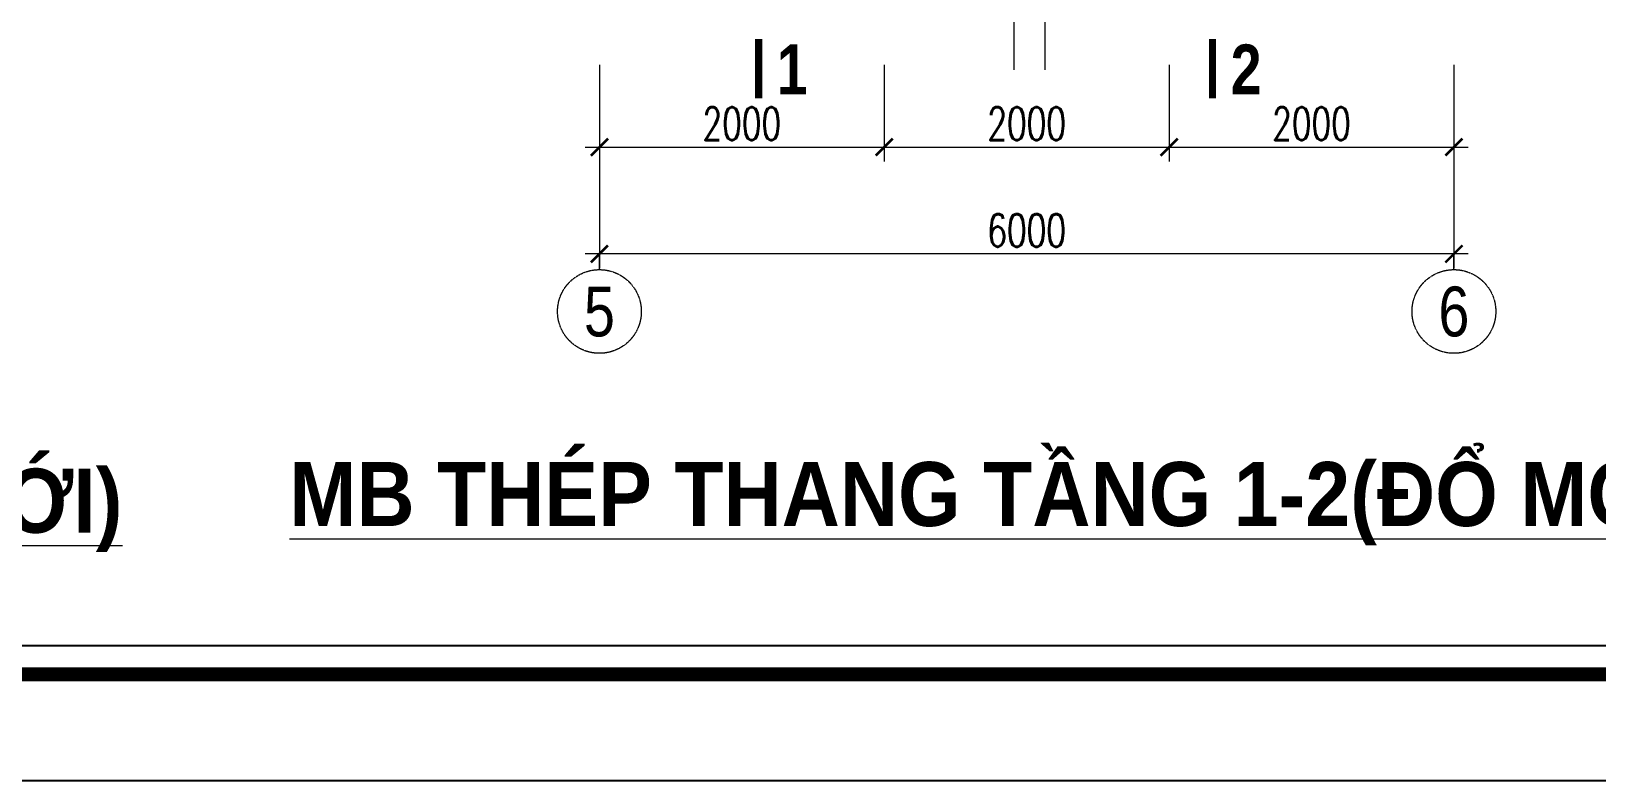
# Model space of a CAD drawing. Header units: millimetres. Extents: x 61738 to 439738, y 60858 to 151243.
# Drawn here: x 169791 to 180783, y 84100 to 89364 of the extents above; entities that cross this region are included whole.
import ezdxf
from ezdxf.enums import TextEntityAlignment as Align

# ---------------------------------------------------------------- set-up
doc = ezdxf.new("R2010")
doc.units = ezdxf.units.MM
doc.linetypes.add('CENTER', pattern=[2, 1.25, -0.25, 0.25, -0.25])
for name, color, linetype, lineweight in [('10-TEXT', 4, 'Continuous', 15), ('6-TRUC', 8, 'CENTER', 9), ('7-HATCH', 8, 'Continuous', 13), ('8-DIM', 8, 'Continuous', 15), ('TEXT', 7, 'Continuous', 25)]:
    doc.layers.add(name, color=color, linetype=linetype, lineweight=lineweight)
doc.layers.add('Khungbo', color=32, linetype='Continuous')
doc.layers.add('KICHTHUOC', color=8, linetype='Continuous')
doc.styles.add('A3 - Text 3.5', font='VnArialH.TTF', dxfattribs={"width": 0.8, "height": 350})
doc.styles.add('A3 - Text 4.5', font='VnArialH-Bold.TTF', dxfattribs={"width": 0.9, "height": 450})
doc.styles.add('A3-Text 2.3', font='vnsimli.shx', dxfattribs={"width": 0.7, "height": 230, "bigfont": 'vn.shx'})
doc.styles.add('A3-Text 3.5', font='VnArialH-Bold.TTF', dxfattribs={"width": 0.8, "height": 350})
doc.dimstyles.new('A3-1-100', dxfattribs={"dimtxt": 200, "dimasz": 120, "dimexe": 100, "dimexo": 0, "dimgap": 50, "dimtad": 1, "dimdec": 0, "dimdsep": 49, "dimtxsty": 'A3-Text 2.3', "dimblk": 'ARCHTICK', "dimcen": 10, "dimdle": 100, "dimclrd": 8, "dimclre": 8, "dimclrt": 2, "dimadec": 0, "dimazin": 2, "dimtfac": 1, "dimtdec": 0, "dimtix": 1, "dimtmove": 1, "dimatfit": 3, "dimldrblk": 'DOT', "dimfxl": 1, "dimtolj": 1, "dimtzin": 0, "dimlwd": -1, "dimlwe": -1, "dimarcsym": 0})

# ---------------------------------------------------------------- blocks, each defined once
blk = doc.blocks.new('CDS12')
at = {"layer": 'Defpoints'}
blk.add_lwpolyline([(91835, 363353), (49835, 363353), (49835, 393053), (91835, 393053)], close=True, dxfattribs=at)
at = {"layer": 'Khungbo', "color": 1, "const_width": 100}
blk.add_lwpolyline([(91094, 364100), (50996, 364100), (50996, 392312), (91094, 392312)], close=True, dxfattribs=at)
at = {"layer": 'Khungbo', "color": 1}
blk.add_lwpolyline([(90894, 364300), (51196, 364300), (51196, 392112), (90894, 392112)], close=True, dxfattribs=at)
blk = doc.blocks.new('_ArchTick')
at = {"color": 0, "linetype": 'ByBlock', "const_width": 0.15}
blk.add_lwpolyline([(-0.5, -0.5), (0.5, 0.5)], dxfattribs=at)
blk = doc.blocks.new('*D778')
at = {"layer": '8-DIM', "color": 8, "ltscale": 100, "transparency": 16777216}
for p, q in [((173780, 89129), (173780, 88450)), ((175780, 89129), (175780, 88450))]:
    blk.add_line(p, q, dxfattribs=at)
at = {"layer": '8-DIM', "color": 8, "linetype": 'ByBlock', "ltscale": 100, "transparency": 16777216}
blk.add_line((173680, 88550), (175880, 88550), dxfattribs=at)
at = {"layer": 'Defpoints', "color": 0, "ltscale": 100, "transparency": 16777216}
for p in [(173780, 89129), (175780, 89129), (175780, 88550)]:
    blk.add_point(p, dxfattribs=at)
at = {"layer": '8-DIM', "color": 8, "ltscale": 100, "transparency": 16777216, "xscale": 120, "yscale": 120, "zscale": 120, "rotation": 180}
blk.add_blockref('_ArchTick', (173780, 88550), dxfattribs=at)
at = {"layer": '8-DIM', "color": 8, "ltscale": 100, "transparency": 16777216, "xscale": 120, "yscale": 120, "zscale": 120}
blk.add_blockref('_ArchTick', (175780, 88550), dxfattribs=at)
at = {"layer": '8-DIM', "color": 2, "ltscale": 100, "transparency": 16777216, "insert": (174780, 88715), "char_height": 230, "attachment_point": 5, "style": 'A3-Text 2.3'}
blk.add_mtext('\\A1;2000', dxfattribs=at)
blk = doc.blocks.new('_Dot')
at = {"color": 0, "linetype": 'ByBlock', "lineweight": -2}
blk.add_line((-0.5, 0), (-1, 0), dxfattribs=at)
at = {"color": 0, "linetype": 'ByBlock', "const_width": 0.5}
blk.add_lwpolyline([(-0.25, 0, 1), (0.25, 0, 1)], format="xyb", close=True, dxfattribs=at)
blk = doc.blocks.new('*D779')
at = {"layer": '8-DIM', "color": 8, "ltscale": 100, "transparency": 16777216}
for p, q in [((175780, 89129), (175780, 88450)), ((177780, 89129), (177780, 88450))]:
    blk.add_line(p, q, dxfattribs=at)
at = {"layer": '8-DIM', "color": 8, "linetype": 'ByBlock', "ltscale": 100, "transparency": 16777216}
blk.add_line((175680, 88550), (177880, 88550), dxfattribs=at)
at = {"layer": 'Defpoints', "color": 0, "ltscale": 100, "transparency": 16777216}
for p in [(175780, 89129), (177780, 89129), (177780, 88550)]:
    blk.add_point(p, dxfattribs=at)
at = {"layer": '8-DIM', "color": 8, "ltscale": 100, "transparency": 16777216, "xscale": 120, "yscale": 120, "zscale": 120, "rotation": 180}
blk.add_blockref('_ArchTick', (175780, 88550), dxfattribs=at)
at = {"layer": '8-DIM', "color": 8, "ltscale": 100, "transparency": 16777216, "xscale": 120, "yscale": 120, "zscale": 120}
blk.add_blockref('_ArchTick', (177780, 88550), dxfattribs=at)
at = {"layer": '8-DIM', "color": 2, "ltscale": 100, "transparency": 16777216, "insert": (176780, 88715), "char_height": 230, "attachment_point": 5, "style": 'A3-Text 2.3'}
blk.add_mtext('\\A1;2000', dxfattribs=at)
blk = doc.blocks.new('*D780')
at = {"layer": '8-DIM', "color": 8, "ltscale": 100, "transparency": 16777216}
for p, q in [((177780, 89129), (177780, 88450)), ((179780, 89129), (179780, 88450))]:
    blk.add_line(p, q, dxfattribs=at)
at = {"layer": '8-DIM', "color": 8, "linetype": 'ByBlock', "ltscale": 100, "transparency": 16777216}
blk.add_line((177680, 88550), (179880, 88550), dxfattribs=at)
at = {"layer": 'Defpoints', "color": 0, "ltscale": 100, "transparency": 16777216}
for p in [(177780, 89129), (179780, 89129), (179780, 88550)]:
    blk.add_point(p, dxfattribs=at)
at = {"layer": '8-DIM', "color": 8, "ltscale": 100, "transparency": 16777216, "xscale": 120, "yscale": 120, "zscale": 120, "rotation": 180}
blk.add_blockref('_ArchTick', (177780, 88550), dxfattribs=at)
at = {"layer": '8-DIM', "color": 8, "ltscale": 100, "transparency": 16777216, "xscale": 120, "yscale": 120, "zscale": 120}
blk.add_blockref('_ArchTick', (179780, 88550), dxfattribs=at)
at = {"layer": '8-DIM', "color": 2, "ltscale": 100, "transparency": 16777216, "insert": (178780, 88715), "char_height": 230, "attachment_point": 5, "style": 'A3-Text 2.3'}
blk.add_mtext('\\A1;2000', dxfattribs=at)
blk = doc.blocks.new('Truc X')
at = {"layer": '6-TRUC', "color": 2}
blk.add_line((0, 0), (0, 150), dxfattribs=at)
blk.add_circle((0, -400), 400, dxfattribs=at)
at = {"layer": '6-TRUC', "color": 2, "style": 'A3 - Text 3.5', "width": 0.8}
blk.add_attdef('1', text='', height=500, dxfattribs=at).set_placement((-13, -400), align=Align.MIDDLE_CENTER)
blk = doc.blocks.new('*D781')
at = {"layer": '8-DIM', "color": 8, "ltscale": 100, "transparency": 16777216}
for p, q in [((173780, 89021), (173780, 87700)), ((179780, 89021), (179780, 87700))]:
    blk.add_line(p, q, dxfattribs=at)
at = {"layer": '8-DIM', "color": 8, "linetype": 'ByBlock', "ltscale": 100, "transparency": 16777216}
blk.add_line((179880, 87800), (173680, 87800), dxfattribs=at)
at = {"layer": 'Defpoints', "color": 0, "ltscale": 100, "transparency": 16777216}
for p in [(173780, 89021), (179780, 89021), (173780, 87800)]:
    blk.add_point(p, dxfattribs=at)
at = {"layer": '8-DIM', "color": 8, "ltscale": 100, "transparency": 16777216, "xscale": 120, "yscale": 120, "zscale": 120, "rotation": 180}
blk.add_blockref('_ArchTick', (173780, 87800), dxfattribs=at)
at = {"layer": '8-DIM', "color": 8, "ltscale": 100, "transparency": 16777216, "xscale": 120, "yscale": 120, "zscale": 120}
blk.add_blockref('_ArchTick', (179780, 87800), dxfattribs=at)
at = {"layer": '8-DIM', "color": 2, "ltscale": 100, "transparency": 16777216, "insert": (176780, 87965), "char_height": 230, "attachment_point": 5, "style": 'A3-Text 2.3'}
blk.add_mtext('\\A1;6000', dxfattribs=at)
blk = doc.blocks.new('Mat cat KC - Dung')
at = {"layer": '10-TEXT', "color": 2, "const_width": 50}
blk.add_lwpolyline([(0, 418), (0, 0)], dxfattribs=at)
at = {"layer": '10-TEXT', "color": 3, "ltscale": 500, "style": 'A3-Text 3.5', "width": 0.8}
blk.add_attdef('1', (127, 29), '', height=350, dxfattribs=at)

msp = doc.modelspace()

# ---------------------------------------------------------------- linework, layer by layer
at = {"layer": '7-HATCH', "ltscale": 500}
for points in [[(176691.7, 89091.9), (176691.7, 90642.6), (176611.7, 90642.6), (176771.7, 90802.6), (176691.7, 90802.6), (176691.7, 92353.2)], [(176908.9, 89091.9), (176908.9, 90642.6), (176828.9, 90642.6), (176988.9, 90802.6), (176908.9, 90802.6), (176908.9, 92353.2)]]:
    msp.add_lwpolyline(points, dxfattribs=at)

# ---------------------------------------------------------------- block references
at = {"layer": '8-DIM'}
for p, values in [((174897.8, 88891.9), {'1': '1'}), ((178085.1, 88891.9), {'1': '2'})]:
    msp.add_blockref('Mat cat KC - Dung', p, dxfattribs=at).add_auto_attribs(values)
at = {"layer": 'KICHTHUOC'}
msp.add_blockref('CDS12', (95903.3, -279252.9), dxfattribs=at)
ref = msp.add_blockref('Truc X', (173780, 87689.7), dxfattribs=dict(at, xscale=0.7349999999496504, yscale=0.7349999999496504, zscale=0.7349999999496504))
ref.add_attrib('1', '5', dxfattribs={"layer": 'TEXT', "color": 2, "height": 350, "style": 'A3 - Text 3.5', "width": 0.8}).set_placement((173780, 87395.7), align=Align.MIDDLE_CENTER)
ref = msp.add_blockref('Truc X', (179780, 87689.7), dxfattribs=dict(at, xscale=0.7349999999496504, yscale=0.7349999999496504, zscale=0.7349999999496504))
ref.add_attrib('1', '6', dxfattribs={"layer": 'TEXT', "color": 2, "height": 350, "style": 'A3 - Text 3.5', "width": 0.8}).set_placement((179780, 87395.7), align=Align.MIDDLE_CENTER)

# ---------------------------------------------------------------- texts
at = {"layer": '10-TEXT', "style": 'A3 - Text 4.5', "width": 0.9}
for s, p in [('%%Umb kc thang TÇNG 1-2(®æ míi)', (165805.9, 85841.5)), ('%%Umb thÐp thang TÇNG 1-2(®æ míi)', (176573.9, 85888.4))]:
    msp.add_text(s, height=450, dxfattribs=at).set_placement(p, align=Align.CENTER)

# ---------------------------------------------------------------- dimensions: what is measured, and where the dimension line sits
at = {"layer": '8-DIM', "ltscale": 100}
for base, p1, p2, picture, middle in [((175780, 88549.9), (173780, 89129.1), (175780, 89129.1), '*D778', (174780, 88714.9)), ((177780, 88549.9), (175780, 89129.1), (177780, 89129.1), '*D779', (176780, 88714.9)), ((179780, 88549.9), (177780, 89129.1), (179780, 89129.1), '*D780', (178780, 88714.9)), ((173780, 87799.9), (179780, 89020.8), (173780, 89020.8), '*D781', (176780, 87964.9))]:
    dim = msp.add_linear_dim(base=base, p1=p1, p2=p2, dimstyle='A3-1-100', dxfattribs=at)
    dim.commit()
    dim.dimension.update_dxf_attribs({"geometry": picture, "text_midpoint": middle})

doc.saveas('drawing.dxf')
